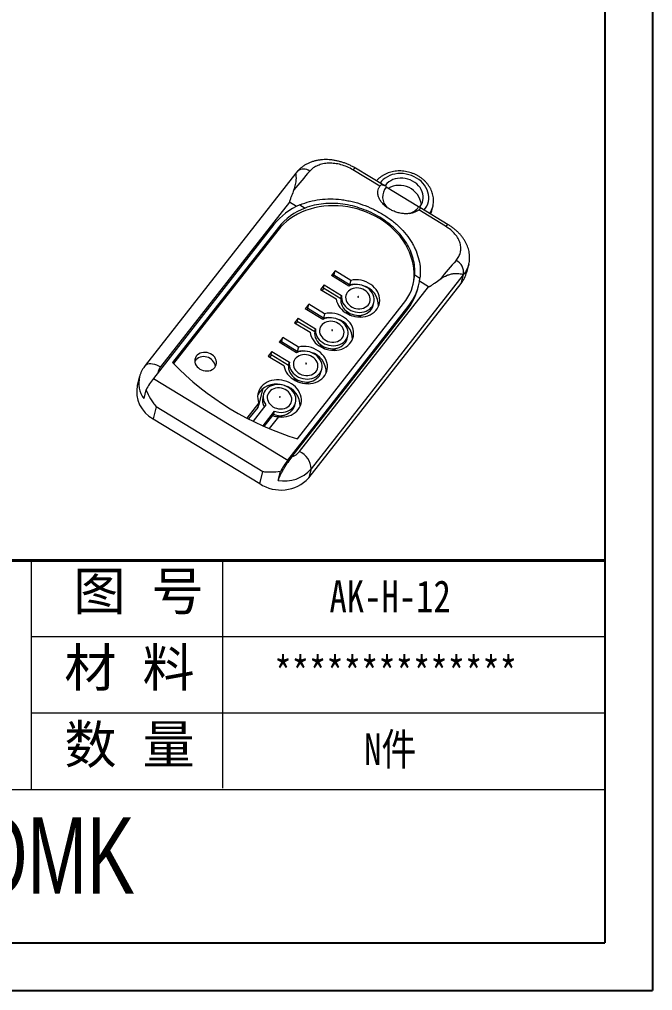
# Model space of a CAD drawing. Header units: inches. Extents: x 1494 to 2102, y 1089 to 1296.
# Drawn here: x 1693.6 to 1750.9, y 1088.5 to 1176.4 of the extents above; entities that cross this region are included whole.
import ezdxf

# ---------------------------------------------------------------- set-up
doc = ezdxf.new("R2010")
doc.units = ezdxf.units.IN
doc.layers.add('文字', color=81, linetype='Continuous')
doc.layers.add('粗实线', color=7, linetype='Continuous', lineweight=30)
doc.layers.add('细实线', color=3, linetype='Continuous', lineweight=9)
doc.styles.get("Standard").update_dxf_attribs({"font": 'txt', "bigfont": 'gbcbig.shx'})
doc.styles.add('宋体', font='', dxfattribs={"width": 0.8, "height": 3.5})
doc.styles.add('长仿宋', font='', dxfattribs={"width": 0.7, "height": 4})
doc.styles.get('宋体').set_extended_font_data('SimSun')
doc.styles.get('长仿宋').set_extended_font_data('SimSun')

msp = doc.modelspace()

# ---------------------------------------------------------------- linework, layer by layer
for p, q in [((1750.949, 1270.204), (1750.949, 1088.511)), ((1746.623, 1265.878), (1746.623, 1092.837)), ((1500.634, 1092.837), (1746.623, 1092.837)), ((1493.984, 1088.511), (1750.949, 1088.511))]:
    msp.add_line(p, q)
at = {"color": 7, "linetype": 'Continuous', "lineweight": 15}
for p, q in [((1726.254, 1161.306), (1723.827, 1162.783)), ((1726.641, 1161.357), (1724.065, 1162.925)), ((1718.669, 1162.491), (1705.007, 1145.065)), ((1718.82, 1162.663), (1718.669, 1162.492)), ((1726.755, 1161.416), (1726.764, 1161.395)), ((1726.767, 1161.408), (1726.755, 1161.416)), ((1726.767, 1161.408), (1726.764, 1161.395)), ((1726.764, 1161.395), (1726.841, 1161.207)), ((1729.769, 1159.426), (1726.841, 1161.207)), ((1718.092, 1159.861), (1706.4, 1144.947)), ((1719.022, 1159.611), (1719.496, 1159.323)), ((1719.496, 1159.323), (1719.496, 1159.323)), ((1729.769, 1159.426), (1729.91, 1159.48)), ((1732.455, 1157.818), (1729.877, 1159.387)), ((1729.913, 1159.494), (1729.91, 1159.48)), ((1729.91, 1159.48), (1729.926, 1159.486)), ((1729.926, 1159.486), (1729.913, 1159.494)), ((1730.944, 1159.047), (1731.05, 1159.451)), ((1731.058, 1159.481), (1731.05, 1159.451)), ((1732.216, 1157.677), (1729.789, 1159.154)), ((1716.665, 1157.824), (1705.761, 1143.916)), ((1717.084, 1157.569), (1707.494, 1145.336)), ((1717.013, 1157.299), (1717.084, 1157.569)), ((1717.013, 1157.299), (1707.571, 1145.255)), ((1734.125, 1153.527), (1734.307, 1154.218)), ((1733.815, 1153.297), (1720.031, 1135.714)), ((1722.204, 1153.645), (1721.875, 1153.226)), ((1723.458, 1152.263), (1721.875, 1153.226)), ((1722.098, 1153.241), (1722.018, 1153.14)), ((1722.098, 1153.241), (1722.204, 1153.645)), ((1723.514, 1152.379), (1722.098, 1153.241)), ((1723.621, 1152.783), (1722.204, 1153.645)), ((1729.418, 1153.284), (1729.892, 1152.995)), ((1729.418, 1153.284), (1729.418, 1153.284)), ((1733.612, 1152.501), (1733.824, 1153.307)), ((1718.984, 1137.287), (1730.676, 1152.201)), ((1719.818, 1134.906), (1733.612, 1152.501)), ((1721.219, 1152.388), (1720.89, 1151.969)), ((1721.148, 1152.119), (1721.219, 1152.388)), ((1721.219, 1152.388), (1722.801, 1151.425)), ((1723.621, 1152.783), (1723.514, 1152.379)), ((1729.688, 1152.011), (1729.759, 1152.28)), ((1720.89, 1151.969), (1722.307, 1151.107)), ((1721.195, 1152.09), (1721.033, 1151.883)), ((1721.148, 1152.119), (1722.73, 1151.156)), ((1722.73, 1151.156), (1722.801, 1151.425)), ((1717.926, 1136.511), (1728.829, 1150.42)), ((1718.82, 1138.442), (1728.41, 1150.675)), ((1719.839, 1150.629), (1719.511, 1150.21)), ((1719.733, 1150.225), (1719.839, 1150.629)), ((1721.256, 1149.767), (1719.839, 1150.629)), ((1725.654, 1150.497), (1725.724, 1150.767)), ((1728.829, 1150.42), (1728.759, 1150.151)), ((1718.301, 1136.811), (1728.759, 1150.151)), ((1721.093, 1149.247), (1719.511, 1150.21)), ((1719.733, 1150.225), (1719.653, 1150.123)), ((1721.15, 1149.363), (1719.733, 1150.225)), ((1721.256, 1149.767), (1721.15, 1149.363)), ((1718.854, 1149.372), (1718.525, 1148.953)), ((1718.525, 1148.953), (1719.942, 1148.091)), ((1718.831, 1149.074), (1718.668, 1148.866)), ((1718.783, 1149.103), (1718.854, 1149.372)), ((1718.783, 1149.103), (1720.366, 1148.14)), ((1718.854, 1149.372), (1720.436, 1148.409)), ((1720.366, 1148.14), (1720.436, 1148.409)), ((1717.474, 1147.613), (1717.146, 1147.194)), ((1718.729, 1146.23), (1717.146, 1147.194)), ((1717.368, 1147.209), (1717.289, 1147.107)), ((1717.368, 1147.209), (1717.474, 1147.613)), ((1718.785, 1146.346), (1717.368, 1147.209)), ((1718.891, 1146.75), (1717.474, 1147.613)), ((1723.289, 1147.481), (1723.36, 1147.75)), ((1716.489, 1146.356), (1716.161, 1145.937)), ((1716.466, 1146.058), (1716.303, 1145.85)), ((1716.418, 1146.087), (1716.489, 1146.356)), ((1716.418, 1146.087), (1718.001, 1145.123)), ((1716.489, 1146.356), (1718.072, 1145.393)), ((1718.891, 1146.75), (1718.785, 1146.346)), ((1716.161, 1145.937), (1717.578, 1145.075)), ((1718.001, 1145.123), (1718.072, 1145.393)), ((1720.924, 1144.465), (1720.995, 1144.734)), ((1704.513, 1144.071), (1704.3, 1143.264)), ((1705.761, 1143.916), (1717.926, 1136.511)), ((1705.092, 1142.878), (1704.882, 1142.079)), ((1715.327, 1141.558), (1715.71, 1143.018)), ((1715.31, 1141.691), (1714.234, 1140.317)), ((1715.31, 1141.691), (1715.204, 1141.287)), ((1715.729, 1142.48), (1715.658, 1142.211)), ((1718.56, 1141.449), (1718.63, 1141.718)), ((1706.019, 1141.336), (1705.736, 1140.259)), ((1715.667, 1135.464), (1706.019, 1141.336)), ((1715.204, 1141.287), (1714.384, 1140.24)), ((1715.939, 1141.504), (1714.789, 1140.038)), ((1715.696, 1139.614), (1716.731, 1140.934)), ((1716.66, 1140.665), (1716.731, 1140.934)), ((1705.736, 1140.259), (1715.384, 1134.387)), ((1715.8, 1139.568), (1716.66, 1140.665)), ((1716.275, 1139.364), (1717.108, 1140.427)), ((1720.031, 1135.714), (1719.818, 1134.906)), ((1715.384, 1134.387), (1715.667, 1135.464)), ((1717.047, 1134.675), (1717.257, 1135.473))]:
    msp.add_line(p, q, dxfattribs=at)
at = {"color": 8, "linetype": 'Continuous', "lineweight": 15}
for p, q in [((1718.727, 1159.474), (1718.092, 1159.861)), ((1730.676, 1152.201), (1729.851, 1152.704))]:
    msp.add_line(p, q, dxfattribs=at)
at = {"color": 8, "linetype": 'Continuous', "lineweight": 15, "flags": 128}
for points in [[(1724.065, 1162.925), (1724.054, 1162.929), (1724.015, 1162.926), (1723.963, 1162.9), (1723.9, 1162.852), (1723.827, 1162.783)], [(1732.216, 1157.677), (1732.289, 1157.746), (1732.353, 1157.794), (1732.404, 1157.82), (1732.444, 1157.823), (1732.455, 1157.818)], [(1705.007, 1145.065), (1705.04, 1145.102), (1705.131, 1145.171), (1705.244, 1145.22), (1705.376, 1145.247), (1705.524, 1145.251), (1705.686, 1145.233), (1705.858, 1145.192), (1706.037, 1145.13), (1706.219, 1145.048), (1706.4, 1144.947)]]:
    msp.add_lwpolyline(points, dxfattribs=at)
at = {"color": 7, "linetype": 'Continuous', "lineweight": 15, "flags": 128}
for points in [[(1730.26, 1159.151), (1730.396, 1159.324), (1730.507, 1159.509), (1730.593, 1159.706), (1730.653, 1159.911), (1730.685, 1160.123), (1730.69, 1160.339), (1730.667, 1160.556), (1730.617, 1160.771), (1730.54, 1160.983), (1730.438, 1161.189), (1730.31, 1161.386), (1730.16, 1161.572), (1729.988, 1161.745), (1729.797, 1161.902), (1729.588, 1162.043), (1729.365, 1162.165), (1729.13, 1162.267), (1728.886, 1162.347), (1728.635, 1162.405), (1728.381, 1162.44), (1728.126, 1162.452), (1727.874, 1162.441), (1727.628, 1162.406), (1727.389, 1162.348), (1727.162, 1162.267), (1726.949, 1162.166), (1726.752, 1162.044), (1726.574, 1161.903), (1726.416, 1161.746), (1726.281, 1161.573)], [(1729.913, 1159.494), (1730.025, 1159.659), (1730.109, 1159.836), (1730.166, 1160.024), (1730.194, 1160.218), (1730.192, 1160.415), (1730.162, 1160.613), (1730.102, 1160.809), (1730.015, 1160.999), (1729.902, 1161.181), (1729.764, 1161.35), (1729.603, 1161.506), (1729.422, 1161.645), (1729.225, 1161.765), (1729.013, 1161.865), (1728.791, 1161.942), (1728.562, 1161.996), (1728.329, 1162.025), (1728.097, 1162.03), (1727.868, 1162.009), (1727.647, 1161.964), (1727.437, 1161.896), (1727.241, 1161.804), (1727.062, 1161.691), (1726.903, 1161.558), (1726.767, 1161.408)], [(1729.238, 1152.273), (1729.266, 1152.4), (1729.324, 1152.762), (1729.354, 1153.13), (1729.355, 1153.5), (1729.328, 1153.872), (1729.273, 1154.244), (1729.189, 1154.615), (1729.077, 1154.982), (1728.938, 1155.344), (1728.772, 1155.7), (1728.58, 1156.048), (1728.362, 1156.386), (1728.12, 1156.714), (1727.855, 1157.029), (1727.568, 1157.331), (1727.26, 1157.618), (1726.932, 1157.889), (1726.586, 1158.142), (1726.223, 1158.377), (1725.845, 1158.593), (1725.454, 1158.788), (1725.05, 1158.963), (1724.637, 1159.115), (1724.215, 1159.245), (1723.786, 1159.352), (1723.353, 1159.435), (1722.917, 1159.494), (1722.479, 1159.53), (1722.043, 1159.54), (1721.609, 1159.527), (1721.18, 1159.489), (1720.757, 1159.427), (1720.343, 1159.341), (1719.938, 1159.232), (1719.545, 1159.1), (1719.166, 1158.945), (1718.802, 1158.768), (1718.454, 1158.571), (1718.124, 1158.353), (1717.814, 1158.116), (1717.525, 1157.861), (1717.257, 1157.588), (1717.013, 1157.299)], [(1730.944, 1159.047), (1730.917, 1158.954), (1730.858, 1158.791)], [(1733.824, 1153.307), (1733.823, 1153.306), (1733.822, 1153.305), (1733.821, 1153.303), (1733.82, 1153.302), (1733.819, 1153.301), (1733.817, 1153.3), (1733.816, 1153.298), (1733.815, 1153.297)], [(1722.307, 1151.107), (1722.349, 1150.905), (1722.418, 1150.707), (1722.514, 1150.515), (1722.636, 1150.332), (1722.781, 1150.161), (1722.948, 1150.004), (1723.134, 1149.864), (1723.337, 1149.742), (1723.553, 1149.641), (1723.78, 1149.561), (1724.013, 1149.504), (1724.251, 1149.471), (1724.489, 1149.463), (1724.723, 1149.478), (1724.952, 1149.518), (1725.17, 1149.582), (1725.375, 1149.668), (1725.565, 1149.775), (1725.736, 1149.902), (1725.885, 1150.048), (1726.012, 1150.209), (1726.113, 1150.384), (1726.188, 1150.57), (1726.235, 1150.764), (1726.253, 1150.963), (1726.243, 1151.166), (1726.205, 1151.368), (1726.138, 1151.567), (1726.045, 1151.76), (1725.926, 1151.944), (1725.783, 1152.116), (1725.618, 1152.275), (1725.434, 1152.417), (1725.233, 1152.541), (1725.019, 1152.645), (1724.793, 1152.727), (1724.56, 1152.786), (1724.323, 1152.822), (1724.085, 1152.833), (1723.85, 1152.82), (1723.621, 1152.783)], [(1722.801, 1151.425), (1722.789, 1151.252), (1722.805, 1151.076), (1722.85, 1150.902), (1722.922, 1150.732), (1723.02, 1150.571), (1723.142, 1150.42), (1723.287, 1150.284), (1723.45, 1150.165), (1723.629, 1150.064), (1723.821, 1149.984), (1724.021, 1149.927), (1724.226, 1149.893), (1724.433, 1149.884), (1724.636, 1149.899), (1724.832, 1149.938), (1725.017, 1150), (1725.188, 1150.085), (1725.341, 1150.19), (1725.474, 1150.314), (1725.584, 1150.454), (1725.668, 1150.607), (1725.725, 1150.77), (1725.755, 1150.941), (1725.755, 1151.116), (1725.727, 1151.291), (1725.671, 1151.464), (1725.588, 1151.631), (1725.48, 1151.788), (1725.348, 1151.933), (1725.196, 1152.063), (1725.026, 1152.175), (1724.841, 1152.267), (1724.645, 1152.337), (1724.442, 1152.385), (1724.236, 1152.409), (1724.031, 1152.408), (1723.83, 1152.383), (1723.638, 1152.335), (1723.458, 1152.263)], [(1724.865, 1151.902), (1724.706, 1151.984), (1724.535, 1152.045), (1724.358, 1152.082), (1724.179, 1152.096), (1724.002, 1152.084), (1723.833, 1152.049), (1723.674, 1151.99), (1723.531, 1151.909), (1723.408, 1151.809), (1723.307, 1151.691), (1723.231, 1151.56), (1723.181, 1151.418), (1723.161, 1151.268), (1723.169, 1151.116), (1723.205, 1150.964), (1723.269, 1150.817), (1723.36, 1150.679), (1723.474, 1150.553), (1723.608, 1150.442), (1723.76, 1150.35), (1723.925, 1150.278), (1724.1, 1150.229), (1724.278, 1150.203), (1724.457, 1150.202), (1724.631, 1150.226), (1724.795, 1150.273), (1724.946, 1150.343), (1725.08, 1150.434), (1725.193, 1150.543), (1725.282, 1150.668), (1725.345, 1150.806), (1725.38, 1150.952), (1725.386, 1151.103), (1725.364, 1151.256), (1725.313, 1151.406), (1725.236, 1151.549), (1725.133, 1151.681), (1725.008, 1151.8), (1724.865, 1151.902)], [(1724.29, 1151.259), (1724.303, 1151.254), (1724.317, 1151.253), (1724.329, 1151.257), (1724.339, 1151.264), (1724.343, 1151.275), (1724.343, 1151.286), (1724.337, 1151.297), (1724.327, 1151.306), (1724.315, 1151.311), (1724.301, 1151.312), (1724.289, 1151.308), (1724.279, 1151.3), (1724.274, 1151.29), (1724.275, 1151.278), (1724.28, 1151.267), (1724.29, 1151.259)], [(1722.73, 1151.156), (1722.718, 1150.982), (1722.734, 1150.807), (1722.779, 1150.632), (1722.851, 1150.463), (1722.949, 1150.301), (1723.072, 1150.151), (1723.216, 1150.015), (1723.379, 1149.895), (1723.558, 1149.795), (1723.75, 1149.715), (1723.95, 1149.658), (1724.156, 1149.624), (1724.362, 1149.615), (1724.565, 1149.63), (1724.761, 1149.669), (1724.946, 1149.731), (1725.117, 1149.816), (1725.271, 1149.921), (1725.403, 1150.045), (1725.513, 1150.184), (1725.597, 1150.337), (1725.654, 1150.497)], [(1719.942, 1148.091), (1719.984, 1147.889), (1720.053, 1147.691), (1720.15, 1147.498), (1720.271, 1147.316), (1720.417, 1147.144), (1720.584, 1146.988), (1720.77, 1146.847), (1720.972, 1146.726), (1721.189, 1146.624), (1721.415, 1146.545), (1721.649, 1146.488), (1721.886, 1146.455), (1722.124, 1146.446), (1722.359, 1146.462), (1722.587, 1146.502), (1722.805, 1146.565), (1723.011, 1146.651), (1723.2, 1146.759), (1723.371, 1146.886), (1723.521, 1147.031), (1723.647, 1147.193), (1723.748, 1147.367), (1723.823, 1147.553), (1723.87, 1147.747), (1723.888, 1147.947), (1723.878, 1148.15), (1723.84, 1148.352), (1723.774, 1148.551), (1723.68, 1148.744), (1723.561, 1148.928), (1723.418, 1149.1), (1723.254, 1149.259), (1723.07, 1149.401), (1722.869, 1149.525), (1722.654, 1149.628), (1722.428, 1149.711), (1722.195, 1149.77), (1721.958, 1149.805), (1721.72, 1149.817), (1721.485, 1149.804), (1721.256, 1149.767)], [(1720.436, 1148.409), (1720.424, 1148.235), (1720.44, 1148.06), (1720.485, 1147.885), (1720.557, 1147.716), (1720.655, 1147.554), (1720.778, 1147.404), (1720.922, 1147.268), (1721.085, 1147.148), (1721.264, 1147.048), (1721.456, 1146.968), (1721.656, 1146.911), (1721.862, 1146.877), (1722.068, 1146.868), (1722.271, 1146.883), (1722.467, 1146.922), (1722.653, 1146.984), (1722.823, 1147.069), (1722.977, 1147.174), (1723.11, 1147.298), (1723.219, 1147.437), (1723.303, 1147.59), (1723.361, 1147.754), (1723.39, 1147.925), (1723.391, 1148.1), (1723.363, 1148.275), (1723.307, 1148.448), (1723.224, 1148.614), (1723.115, 1148.772), (1722.984, 1148.916), (1722.831, 1149.046), (1722.661, 1149.158), (1722.476, 1149.251), (1722.281, 1149.321), (1722.078, 1149.369), (1721.872, 1149.393), (1721.666, 1149.392), (1721.465, 1149.367), (1721.273, 1149.318), (1721.093, 1149.247)], [(1722.5, 1148.886), (1722.341, 1148.968), (1722.171, 1149.029), (1721.994, 1149.066), (1721.815, 1149.079), (1721.638, 1149.068), (1721.468, 1149.033), (1721.31, 1148.974), (1721.167, 1148.893), (1721.043, 1148.793), (1720.942, 1148.675), (1720.866, 1148.543), (1720.817, 1148.401), (1720.796, 1148.252), (1720.804, 1148.1), (1720.841, 1147.948), (1720.905, 1147.801), (1720.995, 1147.663), (1721.109, 1147.537), (1721.244, 1147.426), (1721.396, 1147.334), (1721.561, 1147.262), (1721.735, 1147.213), (1721.914, 1147.187), (1722.092, 1147.186), (1722.266, 1147.21), (1722.431, 1147.257), (1722.582, 1147.327), (1722.715, 1147.418), (1722.828, 1147.527), (1722.917, 1147.652), (1722.98, 1147.789), (1723.015, 1147.936), (1723.021, 1148.087), (1722.999, 1148.24), (1722.949, 1148.389), (1722.871, 1148.532), (1722.769, 1148.665), (1722.644, 1148.784), (1722.5, 1148.886)], [(1720.366, 1148.14), (1720.353, 1147.966), (1720.37, 1147.79), (1720.414, 1147.616), (1720.486, 1147.447), (1720.584, 1147.285), (1720.707, 1147.135), (1720.851, 1146.999), (1721.014, 1146.879), (1721.194, 1146.778), (1721.385, 1146.699), (1721.586, 1146.642), (1721.791, 1146.608), (1721.997, 1146.598), (1722.2, 1146.613), (1722.396, 1146.653), (1722.582, 1146.715), (1722.753, 1146.8), (1722.906, 1146.905), (1723.039, 1147.028), (1723.148, 1147.168), (1723.233, 1147.321), (1723.289, 1147.481)], [(1721.926, 1148.242), (1721.938, 1148.237), (1721.952, 1148.237), (1721.965, 1148.24), (1721.974, 1148.248), (1721.979, 1148.259), (1721.978, 1148.27), (1721.973, 1148.281), (1721.963, 1148.29), (1721.95, 1148.295), (1721.936, 1148.296), (1721.924, 1148.292), (1721.915, 1148.284), (1721.91, 1148.274), (1721.91, 1148.262), (1721.916, 1148.251), (1721.926, 1148.242)], [(1709.968, 1144.756), (1710.117, 1144.679), (1710.277, 1144.624), (1710.444, 1144.592), (1710.611, 1144.584), (1710.776, 1144.6), (1710.932, 1144.64), (1711.076, 1144.702), (1711.203, 1144.786), (1711.309, 1144.887), (1711.392, 1145.005), (1711.449, 1145.134), (1711.479, 1145.272), (1711.48, 1145.414), (1711.453, 1145.557), (1711.398, 1145.695), (1711.318, 1145.826), (1711.213, 1145.946), (1711.088, 1146.05), (1710.946, 1146.137), (1710.79, 1146.203), (1710.626, 1146.247), (1710.459, 1146.267), (1710.292, 1146.263), (1710.131, 1146.235), (1709.981, 1146.184), (1709.845, 1146.11), (1709.728, 1146.018), (1709.633, 1145.908), (1709.562, 1145.784), (1709.519, 1145.65), (1709.503, 1145.509), (1709.516, 1145.366), (1709.557, 1145.225), (1709.625, 1145.09), (1709.718, 1144.964), (1709.834, 1144.852), (1709.968, 1144.756)], [(1717.578, 1145.075), (1717.619, 1144.873), (1717.689, 1144.674), (1717.785, 1144.482), (1717.907, 1144.299), (1718.052, 1144.128), (1718.219, 1143.971), (1718.405, 1143.831), (1718.608, 1143.709), (1718.824, 1143.608), (1719.05, 1143.528), (1719.284, 1143.472), (1719.522, 1143.439), (1719.759, 1143.43), (1719.994, 1143.446), (1720.222, 1143.486), (1720.441, 1143.549), (1720.646, 1143.635), (1720.835, 1143.743), (1721.006, 1143.87), (1721.156, 1144.015), (1721.282, 1144.176), (1721.384, 1144.351), (1721.458, 1144.537), (1721.505, 1144.731), (1721.524, 1144.931), (1721.514, 1145.133), (1721.475, 1145.335), (1721.409, 1145.534), (1721.316, 1145.727), (1721.197, 1145.911), (1721.054, 1146.084), (1720.889, 1146.242), (1720.705, 1146.385), (1720.504, 1146.508), (1720.289, 1146.612), (1720.064, 1146.694), (1719.831, 1146.753), (1719.593, 1146.789), (1719.356, 1146.8), (1719.12, 1146.787), (1718.891, 1146.75)], [(1718.072, 1145.393), (1718.059, 1145.219), (1718.076, 1145.043), (1718.12, 1144.869), (1718.192, 1144.7), (1718.291, 1144.538), (1718.413, 1144.388), (1718.557, 1144.252), (1718.72, 1144.132), (1718.9, 1144.031), (1719.091, 1143.952), (1719.292, 1143.894), (1719.497, 1143.861), (1719.703, 1143.851), (1719.906, 1143.866), (1720.102, 1143.905), (1720.288, 1143.968), (1720.459, 1144.052), (1720.612, 1144.158), (1720.745, 1144.281), (1720.854, 1144.421), (1720.939, 1144.574), (1720.996, 1144.738), (1721.025, 1144.908), (1721.026, 1145.083), (1720.998, 1145.259), (1720.942, 1145.431), (1720.859, 1145.598), (1720.751, 1145.755), (1720.619, 1145.9), (1720.467, 1146.03), (1720.296, 1146.142), (1720.112, 1146.234), (1719.916, 1146.305), (1719.713, 1146.353), (1719.507, 1146.376), (1719.301, 1146.376), (1719.101, 1146.351), (1718.909, 1146.302), (1718.729, 1146.23)], [(1720.135, 1145.869), (1719.976, 1145.952), (1719.806, 1146.012), (1719.629, 1146.05), (1719.45, 1146.063), (1719.273, 1146.052), (1719.103, 1146.016), (1718.945, 1145.957), (1718.802, 1145.877), (1718.679, 1145.776), (1718.577, 1145.659), (1718.501, 1145.527), (1718.452, 1145.385), (1718.431, 1145.236), (1718.439, 1145.083), (1718.476, 1144.932), (1718.54, 1144.785), (1718.63, 1144.647), (1718.744, 1144.52), (1718.879, 1144.41), (1719.031, 1144.317), (1719.196, 1144.246), (1719.37, 1144.196), (1719.549, 1144.171), (1719.728, 1144.17), (1719.901, 1144.193), (1720.066, 1144.241), (1720.217, 1144.311), (1720.351, 1144.401), (1720.463, 1144.511), (1720.552, 1144.636), (1720.615, 1144.773), (1720.65, 1144.919), (1720.657, 1145.071), (1720.634, 1145.223), (1720.584, 1145.373), (1720.506, 1145.516), (1720.404, 1145.649), (1720.279, 1145.767), (1720.135, 1145.869)], [(1719.561, 1145.226), (1719.574, 1145.221), (1719.587, 1145.22), (1719.6, 1145.224), (1719.609, 1145.232), (1719.614, 1145.242), (1719.614, 1145.254), (1719.608, 1145.265), (1719.598, 1145.273), (1719.585, 1145.279), (1719.572, 1145.279), (1719.559, 1145.275), (1719.55, 1145.268), (1719.545, 1145.257), (1719.546, 1145.246), (1719.551, 1145.235), (1719.561, 1145.226)], [(1718.001, 1145.123), (1717.989, 1144.95), (1718.005, 1144.774), (1718.049, 1144.6), (1718.122, 1144.43), (1718.22, 1144.269), (1718.342, 1144.119), (1718.486, 1143.982), (1718.65, 1143.863), (1718.829, 1143.762), (1719.021, 1143.682), (1719.221, 1143.625), (1719.426, 1143.592), (1719.633, 1143.582), (1719.836, 1143.597), (1720.032, 1143.636), (1720.217, 1143.699), (1720.388, 1143.783), (1720.541, 1143.888), (1720.674, 1144.012), (1720.784, 1144.152), (1720.868, 1144.305), (1720.924, 1144.465)], [(1717.108, 1140.427), (1717.342, 1140.414), (1717.574, 1140.424), (1717.8, 1140.457), (1718.017, 1140.513), (1718.223, 1140.592), (1718.414, 1140.691), (1718.588, 1140.81), (1718.743, 1140.947), (1718.875, 1141.101), (1718.984, 1141.268), (1719.067, 1141.446), (1719.125, 1141.634), (1719.155, 1141.829), (1719.157, 1142.027), (1719.132, 1142.226), (1719.08, 1142.423), (1719.001, 1142.616), (1718.896, 1142.802), (1718.768, 1142.977), (1718.617, 1143.141), (1718.447, 1143.29), (1718.258, 1143.422), (1718.055, 1143.536), (1717.839, 1143.63), (1717.614, 1143.702), (1717.384, 1143.752), (1717.15, 1143.779), (1716.917, 1143.783), (1716.687, 1143.763), (1716.464, 1143.719), (1716.251, 1143.653), (1716.051, 1143.566), (1715.867, 1143.458), (1715.702, 1143.331), (1715.557, 1143.186), (1715.434, 1143.027), (1715.336, 1142.854), (1715.264, 1142.671), (1715.218, 1142.48), (1715.2, 1142.284), (1715.209, 1142.085), (1715.246, 1141.886), (1715.31, 1141.691)], [(1716.731, 1140.934), (1716.928, 1140.878), (1717.13, 1140.845), (1717.332, 1140.835), (1717.532, 1140.849), (1717.725, 1140.886), (1717.908, 1140.945), (1718.077, 1141.027), (1718.23, 1141.128), (1718.363, 1141.247), (1718.474, 1141.382), (1718.561, 1141.53), (1718.622, 1141.689), (1718.657, 1141.856), (1718.664, 1142.027), (1718.643, 1142.2), (1718.595, 1142.37), (1718.52, 1142.536), (1718.421, 1142.693), (1718.298, 1142.84), (1718.155, 1142.972), (1717.993, 1143.089), (1717.816, 1143.186), (1717.628, 1143.264), (1717.431, 1143.32), (1717.229, 1143.353), (1717.027, 1143.363), (1716.827, 1143.349), (1716.634, 1143.312), (1716.451, 1143.252), (1716.281, 1143.171), (1716.129, 1143.07), (1715.996, 1142.951), (1715.885, 1142.816), (1715.798, 1142.667), (1715.737, 1142.508), (1715.702, 1142.341), (1715.696, 1142.17), (1715.716, 1141.998), (1715.765, 1141.827), (1715.839, 1141.661), (1715.939, 1141.504)], [(1716.588, 1141.345), (1716.747, 1141.262), (1716.918, 1141.202), (1717.095, 1141.164), (1717.274, 1141.151), (1717.451, 1141.162), (1717.62, 1141.198), (1717.779, 1141.257), (1717.922, 1141.337), (1718.045, 1141.438), (1718.146, 1141.555), (1718.223, 1141.687), (1718.272, 1141.829), (1718.293, 1141.978), (1718.285, 1142.131), (1718.248, 1142.282), (1718.184, 1142.429), (1718.093, 1142.567), (1717.979, 1142.694), (1717.845, 1142.804), (1717.693, 1142.897), (1717.528, 1142.969), (1717.353, 1143.018), (1717.175, 1143.043), (1716.996, 1143.044), (1716.822, 1143.021), (1716.658, 1142.973), (1716.507, 1142.903), (1716.373, 1142.813), (1716.26, 1142.703), (1716.171, 1142.578), (1716.109, 1142.441), (1716.073, 1142.295), (1716.067, 1142.143), (1716.089, 1141.991), (1716.14, 1141.841), (1716.217, 1141.698), (1716.32, 1141.566), (1716.445, 1141.447), (1716.588, 1141.345)], [(1717.196, 1142.21), (1717.209, 1142.205), (1717.223, 1142.204), (1717.235, 1142.208), (1717.245, 1142.215), (1717.249, 1142.226), (1717.249, 1142.237), (1717.243, 1142.248), (1717.233, 1142.257), (1717.221, 1142.262), (1717.207, 1142.263), (1717.195, 1142.259), (1717.185, 1142.252), (1717.18, 1142.241), (1717.181, 1142.23), (1717.186, 1142.219), (1717.196, 1142.21)]]:
    msp.add_lwpolyline(points, dxfattribs=at)
at = {"color": 8, "linetype": 'Continuous', "lineweight": 15}
for centre, radius, start, end in [((1719.361, 1162.001), 0.855, 50.22373, 129.24895), ((1729.101, 1159.966), 2.016, 326.08776, 345.21031), ((1707.366, 1144.184), 1.231, 141.69682, 168.8234), ((1706.908, 1143.486), 2.466, 166.26164, 214.77156)]:
    msp.add_arc(centre, radius, start, end, dxfattribs=at)
at = {"color": 7, "linetype": 'Continuous', "lineweight": 15}
for centre, radius, start, end in [((1763.545, 1124.323), 58.084, 138.7006, 140.88257), ((1727.836, 1160.328), 1.328, 138.54778, 227.30374), ((1727.806, 1160.444), 1.431, 137.21767, 141.76777), ((1728.032, 1159.373), 2.007, 7.9416, 120.48456), ((1721.388, 1154.043), 6.05, 113.01844, 141.3228), ((1721.521, 1154.005), 5.691, 110.84079, 141.22256), ((1728.531, 1160.271), 1.499, 284.66173, 325.66976), ((1728.765, 1160.25), 1.389, 322.02007, 326.66233), ((1776.801, 1116.255), 58.084, 138.7006, 140.88257), ((1732.64, 1153.51), 1.201, 350.2756, 64.14633), ((1724.707, 1153.606), 4.722, 321.63821, 356.08766), ((1731.395, 1154.251), 2.824, 321.7269, 345.16204), ((1723.992, 1150.139), 2.29, 79.3442, 102.02299), ((1724.268, 1150.493), 1.872, 358.43604, 74.74133), ((1724.846, 1153.571), 5.079, 321.65378, 353.49257), ((1724.738, 1153.323), 5.121, 321.73183, 345.15711), ((1724.082, 1150.564), 1.049, 208.45619, 249.31796), ((1724.155, 1150.537), 1.041, 261.08257, 302.26577), ((1721.627, 1147.123), 2.29, 79.3442, 102.02299), ((1721.904, 1147.476), 1.872, 358.43604, 74.74133), ((1721.717, 1147.547), 1.049, 208.45619, 249.31796), ((1719.262, 1144.107), 2.29, 79.3442, 102.02299), ((1719.539, 1144.46), 1.872, 358.43604, 74.74133), ((1721.79, 1147.52), 1.041, 261.08257, 302.26577), ((1726.437, 1163.707), 26.388, 224.12308, 253.22347), ((1710.337, 1144.83), 1.05, 8.11147, 142.44977), ((1711.598, 1139.422), 7.366, 142.40618, 152.02095), ((1716.861, 1141.529), 1.869, 75.75373, 152.19139), ((1719.353, 1144.531), 1.049, 208.45619, 249.31796), ((1719.426, 1144.504), 1.041, 261.08257, 302.26577), ((1707.014, 1142.715), 2.768, 168.5713, 242.50909), ((1717.17, 1141.44), 1.877, 358.54455, 74.63282), ((1716.765, 1141.942), 1.139, 166.35262, 212.40683), ((1714.646, 1141.738), 0.704, 323.67358, 345.17516), ((1717.245, 1141.94), 1.403, 245.35632, 339.49558), ((1717.044, 1141.546), 1.099, 244.60366, 301.42276), ((1717.824, 1138.223), 1.491, 288.6617, 321.11373), ((1718.286, 1135.689), 1.745, 0.82839, 66.40674), ((1723.763, 1132.017), 7.366, 142.40618, 152.02095), ((1717.622, 1137.828), 3.205, 259.67243, 318.7296), ((1717.296, 1137.255), 3.447, 236.31214, 317.03566)]:
    msp.add_arc(centre, radius, start, end, dxfattribs=at)
for points, knots in [([(1724.064, 1162.923), (1724.013, 1162.954), (1723.873, 1163.04), (1723.634, 1163.164), (1723.348, 1163.294), (1723.054, 1163.408), (1722.756, 1163.505), (1722.452, 1163.584), (1722.145, 1163.645), (1721.835, 1163.687), (1721.523, 1163.709), (1721.211, 1163.709), (1720.902, 1163.687), (1720.601, 1163.641), (1720.309, 1163.573), (1720.03, 1163.483), (1719.763, 1163.371), (1719.51, 1163.237), (1719.276, 1163.084), (1719.063, 1162.912), (1718.912, 1162.771), (1718.839, 1162.682), (1718.822, 1162.662)], [0, 0, 0, 0, 0.030257, 0.082308, 0.134471, 0.186766, 0.239113, 0.291306, 0.344122, 0.397548, 0.45156, 0.50607, 0.560966, 0.615975, 0.669712, 0.723668, 0.777454, 0.830748, 0.883269, 0.934726, 0.984897, 1, 1, 1, 1]), ([(1723.827, 1162.783), (1723.659, 1162.885), (1723.484, 1162.975), (1723.122, 1163.13), (1722.932, 1163.196), (1722.555, 1163.299), (1722.367, 1163.336), (1722.086, 1163.37), (1721.992, 1163.378), (1721.808, 1163.386), (1721.717, 1163.387), (1721.45, 1163.377), (1721.277, 1163.357), (1720.946, 1163.288), (1720.79, 1163.239), (1720.499, 1163.117), (1720.362, 1163.041), (1720.115, 1162.867), (1720.005, 1162.768), (1719.908, 1162.659)], [0, 0, 0, 0, 0.125, 0.125, 0.25, 0.25, 0.375, 0.375, 0.4375, 0.4375, 0.5, 0.5, 0.625, 0.625, 0.75, 0.75, 0.875, 0.875, 1, 1, 1, 1]), ([(1718.48, 1160.969), (1718.497, 1161.011), (1718.545, 1161.135), (1718.61, 1161.342), (1718.665, 1161.586), (1718.691, 1161.781), (1718.701, 1161.936), (1718.702, 1162.056), (1718.696, 1162.172), (1718.687, 1162.273), (1718.674, 1162.366), (1718.664, 1162.44), (1718.66, 1162.483), (1718.67, 1162.487), (1718.672, 1162.488)], [0, 0, 0, 0, 0.057525, 0.173062, 0.289675, 0.407517, 0.466856, 0.540981, 0.615658, 0.691067, 0.767107, 0.866203, 0.967762, 1, 1, 1, 1]), ([(1731.057, 1159.484), (1731.071, 1159.547), (1731.103, 1159.685), (1731.122, 1159.905), (1731.121, 1160.138), (1731.093, 1160.372), (1731.041, 1160.604), (1730.965, 1160.833), (1730.866, 1161.056), (1730.743, 1161.271), (1730.599, 1161.477), (1730.434, 1161.672), (1730.25, 1161.854), (1730.048, 1162.021), (1729.83, 1162.173), (1729.599, 1162.306), (1729.355, 1162.421), (1729.102, 1162.517), (1728.841, 1162.592), (1728.576, 1162.645), (1728.307, 1162.677), (1728.038, 1162.687), (1727.77, 1162.674), (1727.507, 1162.639), (1727.25, 1162.583), (1727.002, 1162.504), (1726.765, 1162.404), (1726.542, 1162.285), (1726.334, 1162.146), (1726.146, 1161.989), (1726.017, 1161.865), (1725.958, 1161.791), (1725.948, 1161.779)], [0, 0, 0, 0, 0.0280784, 0.0616129, 0.0951623, 0.1287753, 0.1624931, 0.1963451, 0.230348, 0.2645053, 0.2988093, 0.3332441, 0.3677895, 0.4024239, 0.4371272, 0.4718828, 0.5066776, 0.5415023, 0.5763511, 0.61122, 0.6461054, 0.6810037, 0.7159095, 0.7508141, 0.7857045, 0.8205628, 0.8553659, 0.8900867, 0.9246959, 0.9591658, 0.9934739, 1, 1, 1, 1]), ([(1718.48, 1160.969), (1718.409, 1160.791), (1718.337, 1160.609), (1718.23, 1160.333), (1718.195, 1160.241), (1718.143, 1160.101), (1718.126, 1160.054), (1718.103, 1159.983), (1718.096, 1159.959), (1718.087, 1159.922), (1718.084, 1159.91), (1718.082, 1159.891), (1718.082, 1159.885), (1718.084, 1159.872), (1718.085, 1159.865), (1718.092, 1159.861)], [0, 0, 0, 0, 0.5, 0.5, 0.75, 0.75, 0.875, 0.875, 0.9375, 0.9375, 0.96875, 0.96875, 0.984375, 0.984375, 1, 1, 1, 1]), ([(1729.789, 1159.154), (1729.72, 1159.098), (1729.643, 1159.049), (1729.47, 1158.962), (1729.373, 1158.924), (1729.168, 1158.865), (1729.059, 1158.843), (1728.83, 1158.815), (1728.708, 1158.809), (1728.461, 1158.815), (1728.335, 1158.826), (1728.08, 1158.867), (1727.95, 1158.896), (1727.697, 1158.971), (1727.573, 1159.016), (1727.329, 1159.123), (1727.211, 1159.185), (1726.989, 1159.32), (1726.884, 1159.394), (1726.688, 1159.554), (1726.599, 1159.639), (1726.439, 1159.815), (1726.368, 1159.907), (1726.248, 1160.095), (1726.199, 1160.19), (1726.124, 1160.38), (1726.097, 1160.477), (1726.068, 1160.662), (1726.065, 1160.752), (1726.081, 1160.927), (1726.101, 1161.011), (1726.162, 1161.166), (1726.203, 1161.239), (1726.254, 1161.306)], [0, 0, 0, 0, 0.0625, 0.0625, 0.125, 0.125, 0.1875, 0.1875, 0.25, 0.25, 0.3125, 0.3125, 0.375, 0.375, 0.4375, 0.4375, 0.5, 0.5, 0.5625, 0.5625, 0.625, 0.625, 0.6875, 0.6875, 0.75, 0.75, 0.8125, 0.8125, 0.875, 0.875, 0.9375, 0.9375, 1, 1, 1, 1]), ([(1726.681, 1161.329), (1726.646, 1161.356), (1726.609, 1161.377), (1726.534, 1161.406), (1726.496, 1161.413), (1726.383, 1161.412), (1726.309, 1161.378), (1726.254, 1161.306)], [0, 0, 0, 0, 0.25, 0.25, 0.5, 0.5, 1, 1, 1, 1]), ([(1719.022, 1159.611), (1719.592, 1159.858), (1720.193, 1160.017), (1721.141, 1160.135), (1721.466, 1160.154), (1722.113, 1160.152), (1722.438, 1160.131), (1722.926, 1160.071), (1723.089, 1160.046), (1723.416, 1159.987), (1723.58, 1159.953), (1724.069, 1159.837), (1724.388, 1159.743), (1725.015, 1159.522), (1725.323, 1159.395), (1725.776, 1159.181), (1725.925, 1159.105), (1726.218, 1158.948), (1726.361, 1158.866), (1726.781, 1158.611), (1727.048, 1158.428), (1727.429, 1158.136), (1727.553, 1158.036), (1727.794, 1157.828), (1727.911, 1157.721), (1728.473, 1157.177), (1728.849, 1156.711), (1729.226, 1156.083), (1729.296, 1155.956), (1729.425, 1155.699), (1729.484, 1155.57), (1729.645, 1155.18), (1729.73, 1154.916), (1729.856, 1154.377), (1729.897, 1154.101), (1729.93, 1153.55), (1729.923, 1153.273), (1729.892, 1152.995)], [0, 0, 0, 0, 0.125, 0.125, 0.1875, 0.1875, 0.25, 0.25, 0.28125, 0.28125, 0.3125, 0.3125, 0.375, 0.375, 0.4375, 0.4375, 0.46875, 0.46875, 0.5, 0.5, 0.5625, 0.5625, 0.59375, 0.59375, 0.625, 0.625, 0.75, 0.75, 0.78125, 0.78125, 0.8125, 0.8125, 0.875, 0.875, 0.9375, 0.9375, 1, 1, 1, 1]), ([(1729.418, 1153.284), (1729.452, 1153.787), (1729.402, 1154.279), (1729.21, 1155.008), (1729.125, 1155.25), (1728.92, 1155.721), (1728.799, 1155.95), (1728.522, 1156.397), (1728.367, 1156.615), (1728.019, 1157.041), (1727.83, 1157.244), (1727.426, 1157.632), (1727.21, 1157.817), (1726.752, 1158.168), (1726.507, 1158.335), (1725.75, 1158.796), (1725.213, 1159.053), (1724.357, 1159.359), (1724.068, 1159.446), (1723.488, 1159.588), (1723.197, 1159.644), (1722.608, 1159.722), (1722.31, 1159.746), (1721.724, 1159.757), (1721.435, 1159.745), (1720.865, 1159.687), (1720.583, 1159.64), (1720.029, 1159.509), (1719.758, 1159.425), (1719.496, 1159.323)], [0, 0, 0, 0, 0.125, 0.125, 0.1875, 0.1875, 0.25, 0.25, 0.3125, 0.3125, 0.375, 0.375, 0.4375, 0.4375, 0.5, 0.5, 0.625, 0.625, 0.6875, 0.6875, 0.75, 0.75, 0.8125, 0.8125, 0.875, 0.875, 0.9375, 0.9375, 1, 1, 1, 1]), ([(1729.789, 1159.154), (1729.827, 1159.184), (1729.855, 1159.213), (1729.895, 1159.266), (1729.907, 1159.291), (1729.915, 1159.332), (1729.912, 1159.35), (1729.894, 1159.378), (1729.879, 1159.388), (1729.86, 1159.395)], [0, 0, 0, 0, 0.25, 0.25, 0.5, 0.5, 0.75, 0.75, 1, 1, 1, 1]), ([(1733.164, 1154.591), (1733.261, 1154.7), (1733.341, 1154.817), (1733.471, 1155.062), (1733.519, 1155.192), (1733.58, 1155.455), (1733.593, 1155.59), (1733.584, 1155.866), (1733.561, 1156.006), (1733.5, 1156.215), (1733.475, 1156.285), (1733.416, 1156.424), (1733.382, 1156.495), (1733.266, 1156.702), (1733.172, 1156.837), (1732.95, 1157.099), (1732.821, 1157.227), (1732.538, 1157.464), (1732.384, 1157.575), (1732.216, 1157.677)], [0, 0, 0, 0, 0.125, 0.125, 0.25, 0.25, 0.375, 0.375, 0.5, 0.5, 0.5625, 0.5625, 0.625, 0.625, 0.75, 0.75, 0.875, 0.875, 1, 1, 1, 1]), ([(1734.303, 1154.22), (1734.317, 1154.271), (1734.352, 1154.404), (1734.382, 1154.624), (1734.394, 1154.878), (1734.38, 1155.133), (1734.343, 1155.387), (1734.281, 1155.637), (1734.195, 1155.885), (1734.085, 1156.132), (1733.952, 1156.374), (1733.795, 1156.611), (1733.617, 1156.84), (1733.419, 1157.06), (1733.203, 1157.268), (1732.971, 1157.464), (1732.724, 1157.645), (1732.551, 1157.763), (1732.457, 1157.816), (1732.455, 1157.818)], [0, 0, 0, 0, 0.038489, 0.100109, 0.161732, 0.223415, 0.285193, 0.34649, 0.409129, 0.472795, 0.537442, 0.602913, 0.668967, 0.735324, 0.801328, 0.866829, 0.932413, 0.997951, 1, 1, 1, 1]), ([(1731.736, 1152.901), (1731.932, 1153.038), (1732.137, 1153.153), (1732.455, 1153.282), (1732.562, 1153.317), (1732.777, 1153.372), (1732.884, 1153.392), (1733.088, 1153.413), (1733.185, 1153.416), (1733.366, 1153.409), (1733.45, 1153.399), (1733.594, 1153.372), (1733.655, 1153.356), (1733.729, 1153.332), (1733.751, 1153.324), (1733.788, 1153.309), (1733.803, 1153.302), (1733.815, 1153.297)], [0, 0, 0, 0, 0.25, 0.25, 0.375, 0.375, 0.5, 0.5, 0.625, 0.625, 0.75, 0.75, 0.875, 0.875, 0.9375, 0.9375, 1, 1, 1, 1]), ([(1730.676, 1152.201), (1730.683, 1152.197), (1730.691, 1152.199), (1730.705, 1152.202), (1730.712, 1152.204), (1730.731, 1152.213), (1730.743, 1152.219), (1730.779, 1152.239), (1730.802, 1152.254), (1730.87, 1152.298), (1730.915, 1152.328), (1731.047, 1152.419), (1731.134, 1152.48), (1731.394, 1152.662), (1731.566, 1152.783), (1731.736, 1152.901)], [0, 0, 0, 0, 0.015625, 0.015625, 0.03125, 0.03125, 0.0625, 0.0625, 0.125, 0.125, 0.25, 0.25, 0.5, 0.5, 1, 1, 1, 1]), ([(1705.007, 1145.065), (1704.967, 1145.011), (1704.873, 1144.886), (1704.747, 1144.676), (1704.634, 1144.437), (1704.556, 1144.235), (1704.526, 1144.111), (1704.516, 1144.072)], [0, 0, 0, 0, 0.181178, 0.419134, 0.655938, 0.891464, 1, 1, 1, 1]), ([(1705.092, 1142.878), (1705.209, 1142.591), (1705.345, 1142.32), (1705.577, 1141.934), (1705.66, 1141.808), (1705.79, 1141.626), (1705.834, 1141.566), (1705.925, 1141.45), (1705.972, 1141.392), (1706.019, 1141.336)], [0, 0, 0, 0, 0.5, 0.5, 0.75, 0.75, 0.875, 0.875, 1, 1, 1, 1]), ([(1718.301, 1136.811), (1718.179, 1136.655), (1718.055, 1136.492), (1717.866, 1136.225), (1717.802, 1136.13), (1717.677, 1135.939), (1717.615, 1135.841), (1717.495, 1135.641), (1717.437, 1135.541), (1717.357, 1135.393), (1717.331, 1135.344), (1717.281, 1135.247), (1717.257, 1135.199), (1717.19, 1135.059), (1717.152, 1134.972), (1717.104, 1134.851), (1717.09, 1134.812), (1717.066, 1134.74), (1717.056, 1134.706), (1717.047, 1134.675)], [0, 0, 0, 0, 0.25, 0.25, 0.375, 0.375, 0.5, 0.5, 0.625, 0.625, 0.6875, 0.6875, 0.75, 0.75, 0.875, 0.875, 0.9375, 0.9375, 1, 1, 1, 1]), ([(1717.257, 1135.473), (1716.967, 1135.434), (1716.692, 1135.414), (1716.294, 1135.411), (1716.163, 1135.415), (1715.973, 1135.428), (1715.91, 1135.433), (1715.787, 1135.447), (1715.726, 1135.455), (1715.667, 1135.464)], [0, 0, 0, 0, 0.5, 0.5, 0.75, 0.75, 0.875, 0.875, 1, 1, 1, 1])]:
    msp.add_open_spline(points, degree=3, knots=knots, dxfattribs=at)
at = {"color": 8, "linetype": 'Continuous', "lineweight": 15}
msp.add_open_spline([(1734.307, 1154.219), (1734.306, 1154.218), (1734.289, 1154.132), (1734.214, 1153.932), (1734.069, 1153.622), (1733.906, 1153.413), (1733.824, 1153.307)], degree=3, knots=[0, 0, 0, 0, 0.004776, 0.256461, 0.625217, 1, 1, 1, 1], dxfattribs=at)
at = {"layer": '粗实线', "color": 7, "lineweight": 40}
msp.add_line((1746.623, 1127.445), (1642.799, 1127.445), dxfattribs=at)
at = {"layer": '细实线', "color": 7}
for p, q in [((1694.711, 1127.445), (1694.711, 1106.681)), ((1712.015, 1127.445), (1712.015, 1106.826)), ((1746.623, 1120.524), (1694.711, 1120.524)), ((1746.623, 1113.602), (1694.711, 1113.602)), ((1746.623, 1106.681), (1590.887, 1106.681))]:
    msp.add_line(p, q, dxfattribs=at)

# ---------------------------------------------------------------- texts
at = {"layer": '文字', "color": 0, "char_height": 2.59561, "width": 30.00814, "attachment_point": 1, "style": '宋体'}
for s, insert in [('{\\H1.111x;AK-H-12}', (1721.7, 1125.637)), ('{\\H1.111x;**************}', (1716.707, 1118.716)), ('{\\H1.111x;N件}', (1724.839, 1111.794))]:
    msp.add_mtext(s, dxfattribs=dict(at, insert=insert))
at = {"layer": '粗实线', "insert": (1681.037, 1104.202), "char_height": 6.92162, "width": 77.61914, "attachment_point": 1, "style": '长仿宋'}
msp.add_mtext('{\\fSTXinwei|b0|i0|c134|p2;SZOMK}', dxfattribs=at)
at = {"layer": '细实线', "color": 7, "char_height": 3.46081, "attachment_point": 1}
for s, insert, width in [('{\\fSimSun|b0|i0|c134|p54;图 号}', (1698.517, 1126.395), 17.30405), ('{\\fSimSun|b0|i0|c134|p54;材 料   }', (1697.696, 1119.473), 17.30405), ('{\\fSimSun|b0|i0|c134|p54;数 量}', (1697.713, 1112.517), 15.63638)]:
    msp.add_mtext(s, dxfattribs=dict(at, insert=insert, width=width))

doc.saveas('drawing.dxf')
